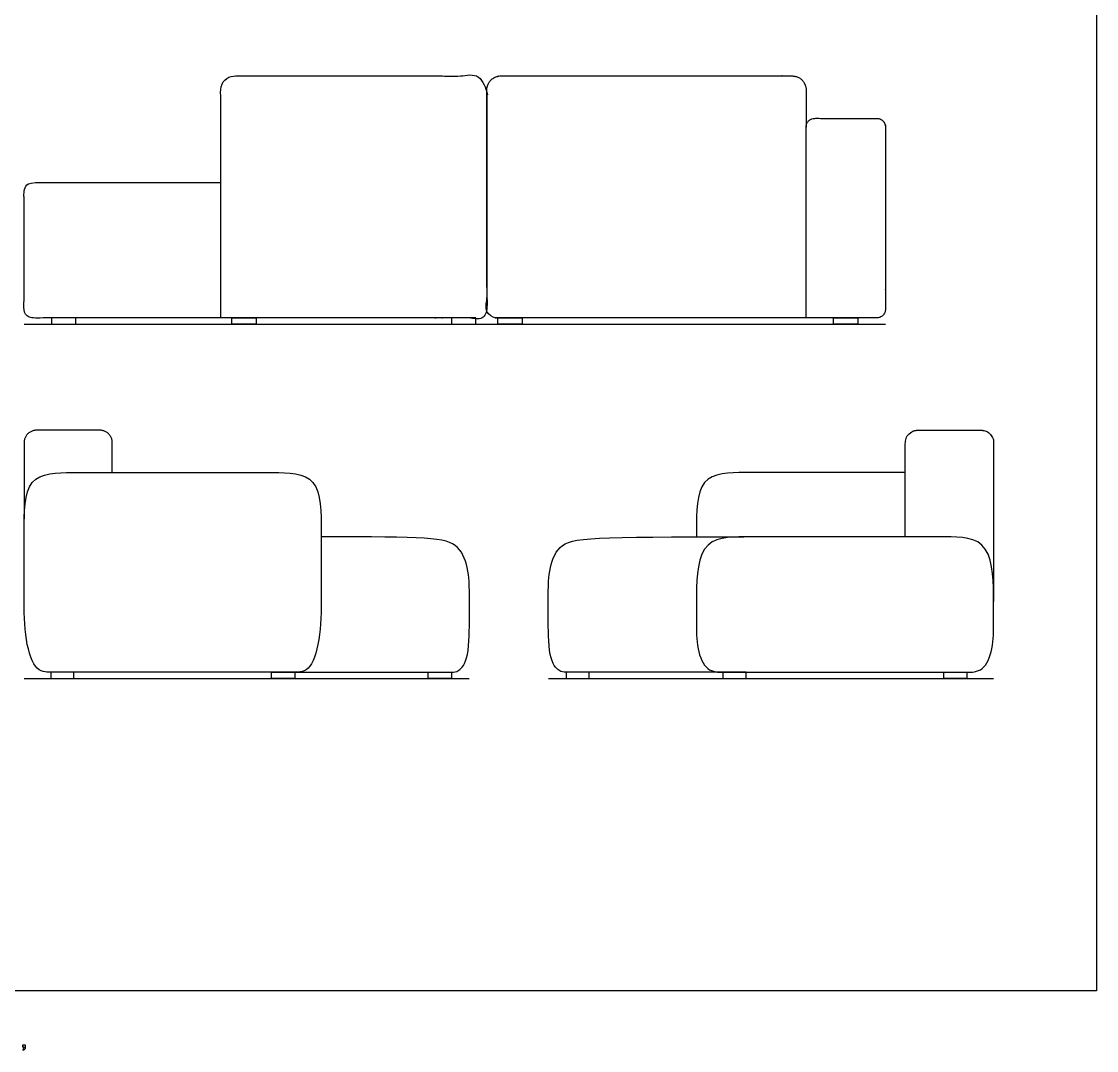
# Model space of a CAD drawing. Header units: metres. Extents: x 0 to 74.2, y -1.2 to 25.5.
# Drawn here: x 18.914 to 21.996, y -0.674 to 2.277 of the extents above; entities that cross this region are included whole.
import ezdxf

# ---------------------------------------------------------------- set-up
doc = ezdxf.new("R2010")
doc.units = ezdxf.units.M
doc.header["$MEASUREMENT"] = 0
for name, color, linetype, true_color in [('AG-DIAGRAM', 7, 'Continuous', 0xfecc66), ('AG-FURNITURE', 7, 'Continuous', 0x66ccff), ('N-SYMB', 7, 'Continuous', 0x800040), ('X-VPRT', 6, 'Continuous', 0xff00ff)]:
    doc.layers.add(name, color=color, linetype=linetype, true_color=true_color)

msp = doc.modelspace()

# ---------------------------------------------------------------- linework, layer by layer
at = {"layer": 'AG-DIAGRAM'}
for points in [[(18.921, 1.4087), (21.3912, 1.4087)], [(18.921, 0.3927), (20.1974, 0.3927)], [(20.4248, 0.3927), (21.7012, 0.3927)]]:
    msp.add_lwpolyline(points, dxfattribs=at)
at = {"layer": 'AG-FURNITURE'}
for points in [[(19, 1.4269), (19, 1.4087), (19.0698, 1.4087), (19.0698, 1.4269)], [(19.5869, 1.4269), (19.5869, 1.4087), (19.5171, 1.4087), (19.5171, 1.4269)], [(20.1466, 1.4269), (20.1466, 1.4087), (20.2164, 1.4087), (20.2164, 1.4269)], [(20.3498, 1.4269), (20.3498, 1.4087), (20.2799, 1.4087), (20.2799, 1.4269)], [(21.3122, 1.4269), (21.3122, 1.4087), (21.2424, 1.4087), (21.2424, 1.4269)], [(18.9974, 0.4109), (18.9974, 0.3927), (19.0636, 0.3927), (19.0636, 0.4109)], [(19.6971, 0.4109), (19.6971, 0.3927), (19.6309, 0.3927), (19.6309, 0.4109)], [(20.1464, 0.4109), (20.1464, 0.3927), (20.0802, 0.3927), (20.0802, 0.4109)], [(20.4758, 0.4109), (20.4758, 0.3927), (20.5419, 0.3927), (20.5419, 0.4109)], [(20.9251, 0.4109), (20.9251, 0.3927), (20.9913, 0.3927), (20.9913, 0.4109)], [(21.6248, 0.4109), (21.6248, 0.3927), (21.5586, 0.3927), (21.5586, 0.4109)]]:
    msp.add_lwpolyline(points, close=True, dxfattribs=at)
for points, weights, knots in [([(19.4853, 1.4269), (19.7842, 1.4269), (20.2355, 1.4269), (20.2482, 1.4269), (20.2482, 1.4396), (20.2482, 1.7409), (20.2482, 2.0811), (20.2482, 2.1208), (20.2085, 2.1208), (19.7905, 2.1208), (19.525, 2.1208), (19.4853, 2.1208), (19.4853, 2.0811), (19.4853, 2.0402), (19.4853, 1.8151), (19.4853, 1.621), (19.4853, 1.4269)], [1, 1, 1, 0.707106781187, 1, 1, 1, 0.707106781186, 1, 1, 1, 0.707106781186, 1, 1, 1, 1, 1], [0, 0, 0, 2.961184, 2.961184, 3.026634, 3.026634, 5.003437, 5.003437, 5.207987, 5.207987, 7.950397, 7.950397, 8.154947, 8.154947, 8.423416, 8.423416, 9.697106, 9.697106, 9.697106]), ([(21.1634, 1.4269), (20.7122, 1.4269), (20.2609, 1.4269), (20.2482, 1.4269), (20.2482, 1.4396), (20.2482, 1.7409), (20.2482, 2.0811), (20.2482, 2.1208), (20.2879, 2.1208), (20.7058, 2.1208), (21.1238, 2.1208), (21.1634, 2.1208), (21.1634, 2.0811), (21.1634, 2.0402), (21.1634, 1.9739)], [1, 1, 1, 0.707106781187, 1, 1, 1, 0.707106781186, 1, 1, 1, 0.707106781186, 1, 1, 1], [0, 0, 0, 2.961184, 2.961184, 3.026634, 3.026634, 5.003437, 5.003437, 5.207987, 5.207987, 7.950397, 7.950397, 8.154947, 8.154947, 8.423416, 8.423416, 8.423416]), ([(21.1634, 1.4269), (21.2646, 1.4269), (21.3658, 1.4269), (21.3912, 1.4269), (21.3912, 1.4523), (21.3912, 1.6936), (21.3912, 1.9739), (21.3912, 1.9993), (21.3658, 1.9993), (21.2773, 1.9993), (21.1888, 1.9993), (21.1634, 1.9993), (21.1634, 1.9739), (21.1634, 1.7313), (21.1634, 1.4269)], [1, 1, 1, 0.707106781187, 1, 1, 1, 0.707106781187, 1, 1, 1, 0.707106781186, 1, 1, 1], [0, 0, 0, 0.331908, 0.331908, 0.462807, 0.462807, 1.970744, 1.970744, 2.101644, 2.101644, 2.391885, 2.391885, 2.522785, 2.522785, 4.09162, 4.09162, 4.09162]), ([(19.4853, 1.4269), (19.0403, 1.4269), (18.9464, 1.4269), (18.921, 1.4269), (18.921, 1.4523), (18.921, 1.6936), (18.921, 1.7897), (18.921, 1.8151), (18.9464, 1.8151), (19.0307, 1.8151), (19.4853, 1.8151)], [1, 1, 1, 0.707106781187, 1, 1, 1, 0.707106781187, 1, 1, 1], [4.115604, 4.115604, 4.115604, 4.423528, 4.423528, 4.554427, 4.554427, 6.062364, 6.062364, 6.193264, 6.193264, 6.469776, 6.469776, 6.469776]), ([(19.1742, 0.9833), (19.1742, 1.0262), (19.1742, 1.0691), (19.1742, 1.1048), (19.1384, 1.1048), (19.0476, 1.1048), (18.9568, 1.1048), (18.921, 1.1048), (18.921, 1.0691), (18.921, 0.962), (18.9212, 0.851)], [1, 1, 1, 0.707106781187, 1, 1, 1, 0.707106781186, 1, 1, 1], [1.385511, 1.385511, 1.385511, 1.668863, 1.668863, 1.854197, 1.854197, 2.454223, 2.454223, 2.639557, 2.639557, 3.346932, 3.346932, 3.346932]), ([(21.448, 0.8), (21.448, 1.0262), (21.448, 1.0691), (21.448, 1.1048), (21.4837, 1.1048), (21.5746, 1.1048), (21.6654, 1.1048), (21.7012, 1.1048), (21.7012, 1.0691), (21.7012, 0.9658), (21.7012, 0.6133)], [1, 1, 1, 0.707106781187, 1, 1, 1, 0.707106781186, 1, 1, 1], [1.385511, 1.385511, 1.385511, 1.666992, 1.666992, 1.851103, 1.851103, 2.447168, 2.447168, 2.631279, 2.631279, 3.309151, 3.309151, 3.309151])]:
    msp.add_rational_spline(points, weights, degree=2, knots=knots, dxfattribs=at)
for points, knots in [([(18.9974, 0.4109), (19.114, 0.4109), (19.2306, 0.4109), (19.3472, 0.4109), (19.4638, 0.4109), (19.5805, 0.4109), (19.6971, 0.4109), (19.7104, 0.4109), (19.744, 0.4109), (19.7734, 0.5143), (19.7734, 0.6467), (19.7734, 0.8115), (19.7734, 0.9833), (19.6305, 0.9833), (19.5538, 0.9833), (19.3472, 0.9833), (19.1407, 0.9833), (19.0639, 0.9833), (18.921, 0.9833), (18.921, 0.8115), (18.921, 0.6467), (18.921, 0.5143), (18.9504, 0.4109), (18.984, 0.4109), (18.9974, 0.4109)], [-16.36459, -16.36459, -16.36459, -16.36459, -15.216809, -15.216809, -15.216809, -14.069028, -14.069028, -14.069028, -13.416955, -12.764881, -12.112808, -11.460735, -10.808661, -10.156588, -9.504515, -9.504515, -9.504515, -8.852441, -8.200368, -7.548295, -6.896221, -6.244148, -5.592074, -4.940001, -4.940001, -4.940001, -4.940001]), ([(21.448, 0.9833), (21.4085, 0.9833), (21.3541, 0.9833), (21.275, 0.9833), (21.0684, 0.9833), (20.9917, 0.9833), (20.8488, 0.9833), (20.8488, 0.8624), (20.8488, 0.8083), (20.8488, 0.7991)], [-9.754333, -9.754333, -9.754333, -9.754333, -9.504515, -9.504515, -9.504515, -8.852441, -8.200368, -7.548295, -7.476091, -7.476091, -7.476091, -7.476091]), ([(19.6971, 0.4109), (20.0585, 0.4109), (20.1024, 0.4109), (20.1464, 0.4109), (20.1552, 0.4109), (20.164, 0.4109), (20.198, 0.4435), (20.198, 0.5866), (20.198, 0.5988), (20.198, 0.7992), (20.0707, 0.799), (19.7734, 0.7992)], [-3.077306, -3.077306, -3.077306, -3.077306, -2.64444, -2.64444, -2.64444, -1.992366, -1.340293, -0.68822, -0.036146, 0.615927, 1.219144, 1.219144, 1.219144, 1.219144]), ([(20.9251, 0.4109), (20.5637, 0.4109), (20.5197, 0.4109), (20.4758, 0.4109), (20.467, 0.4109), (20.4582, 0.4109), (20.4242, 0.4435), (20.4242, 0.5866), (20.4242, 0.5988), (20.4242, 0.7992), (20.5515, 0.799), (20.9847, 0.7991)], [-3.077306, -3.077306, -3.077306, -3.077306, -2.64444, -2.64444, -2.64444, -1.992366, -1.340293, -0.68822, -0.036146, 0.615927, 1.219144, 1.219144, 1.219144, 1.219144]), ([(21.6248, 0.4109), (21.5082, 0.4109), (21.3916, 0.4109), (21.275, 0.4109), (21.1583, 0.4109), (21.0417, 0.4109), (20.9251, 0.4109), (20.9117, 0.4109), (20.8782, 0.4109), (20.8488, 0.4744), (20.8488, 0.562), (20.8488, 0.5892), (20.8488, 0.7991), (20.9917, 0.7991), (21.0684, 0.7991), (21.275, 0.7991), (21.4815, 0.7991), (21.5583, 0.7991), (21.7012, 0.7991), (21.7012, 0.5892), (21.7012, 0.562), (21.7012, 0.4744), (21.6718, 0.4109), (21.6382, 0.4109), (21.6248, 0.4109)], [-16.36459, -16.36459, -16.36459, -16.36459, -15.216809, -15.216809, -15.216809, -14.069028, -14.069028, -14.069028, -13.416955, -12.764881, -12.112808, -11.460735, -10.808661, -10.156588, -9.504515, -9.504515, -9.504515, -8.852441, -8.200368, -7.548295, -6.896221, -6.244148, -5.592074, -4.940001, -4.940001, -4.940001, -4.940001])]:
    msp.add_open_spline(points, degree=3, knots=knots, dxfattribs=at)
at = {"layer": 'N-SYMB'}
for points in [[(18.9187, -0.674), (18.9172, -0.6716)], [(18.9178, -0.6646), (18.9178, -0.6574), (18.9244, -0.6574), (18.9244, -0.6631)], [(18.9211, -0.6646), (18.9178, -0.6646)]]:
    msp.add_lwpolyline(points, dxfattribs=at)
for points in [[(18.9172, -0.6716), (18.9184, -0.6709), (18.9193, -0.6703), (18.9199, -0.6691)], [(18.9232, -0.6697), (18.9223, -0.6716), (18.9208, -0.6731), (18.9187, -0.674)], [(18.9199, -0.6691), (18.9205, -0.6679), (18.9211, -0.6664), (18.9211, -0.6646)], [(18.9244, -0.6631), (18.9244, -0.6661), (18.9241, -0.6685), (18.9232, -0.6697)]]:
    msp.add_open_spline(points, degree=3, dxfattribs=at)
at = {"layer": 'X-VPRT'}
msp.add_lwpolyline([(15.8322, 2.4066), (21.9962, 2.4066), (21.9962, -0.5026), (15.8322, -0.5026)], close=True, dxfattribs=at)

doc.saveas('drawing.dxf')
